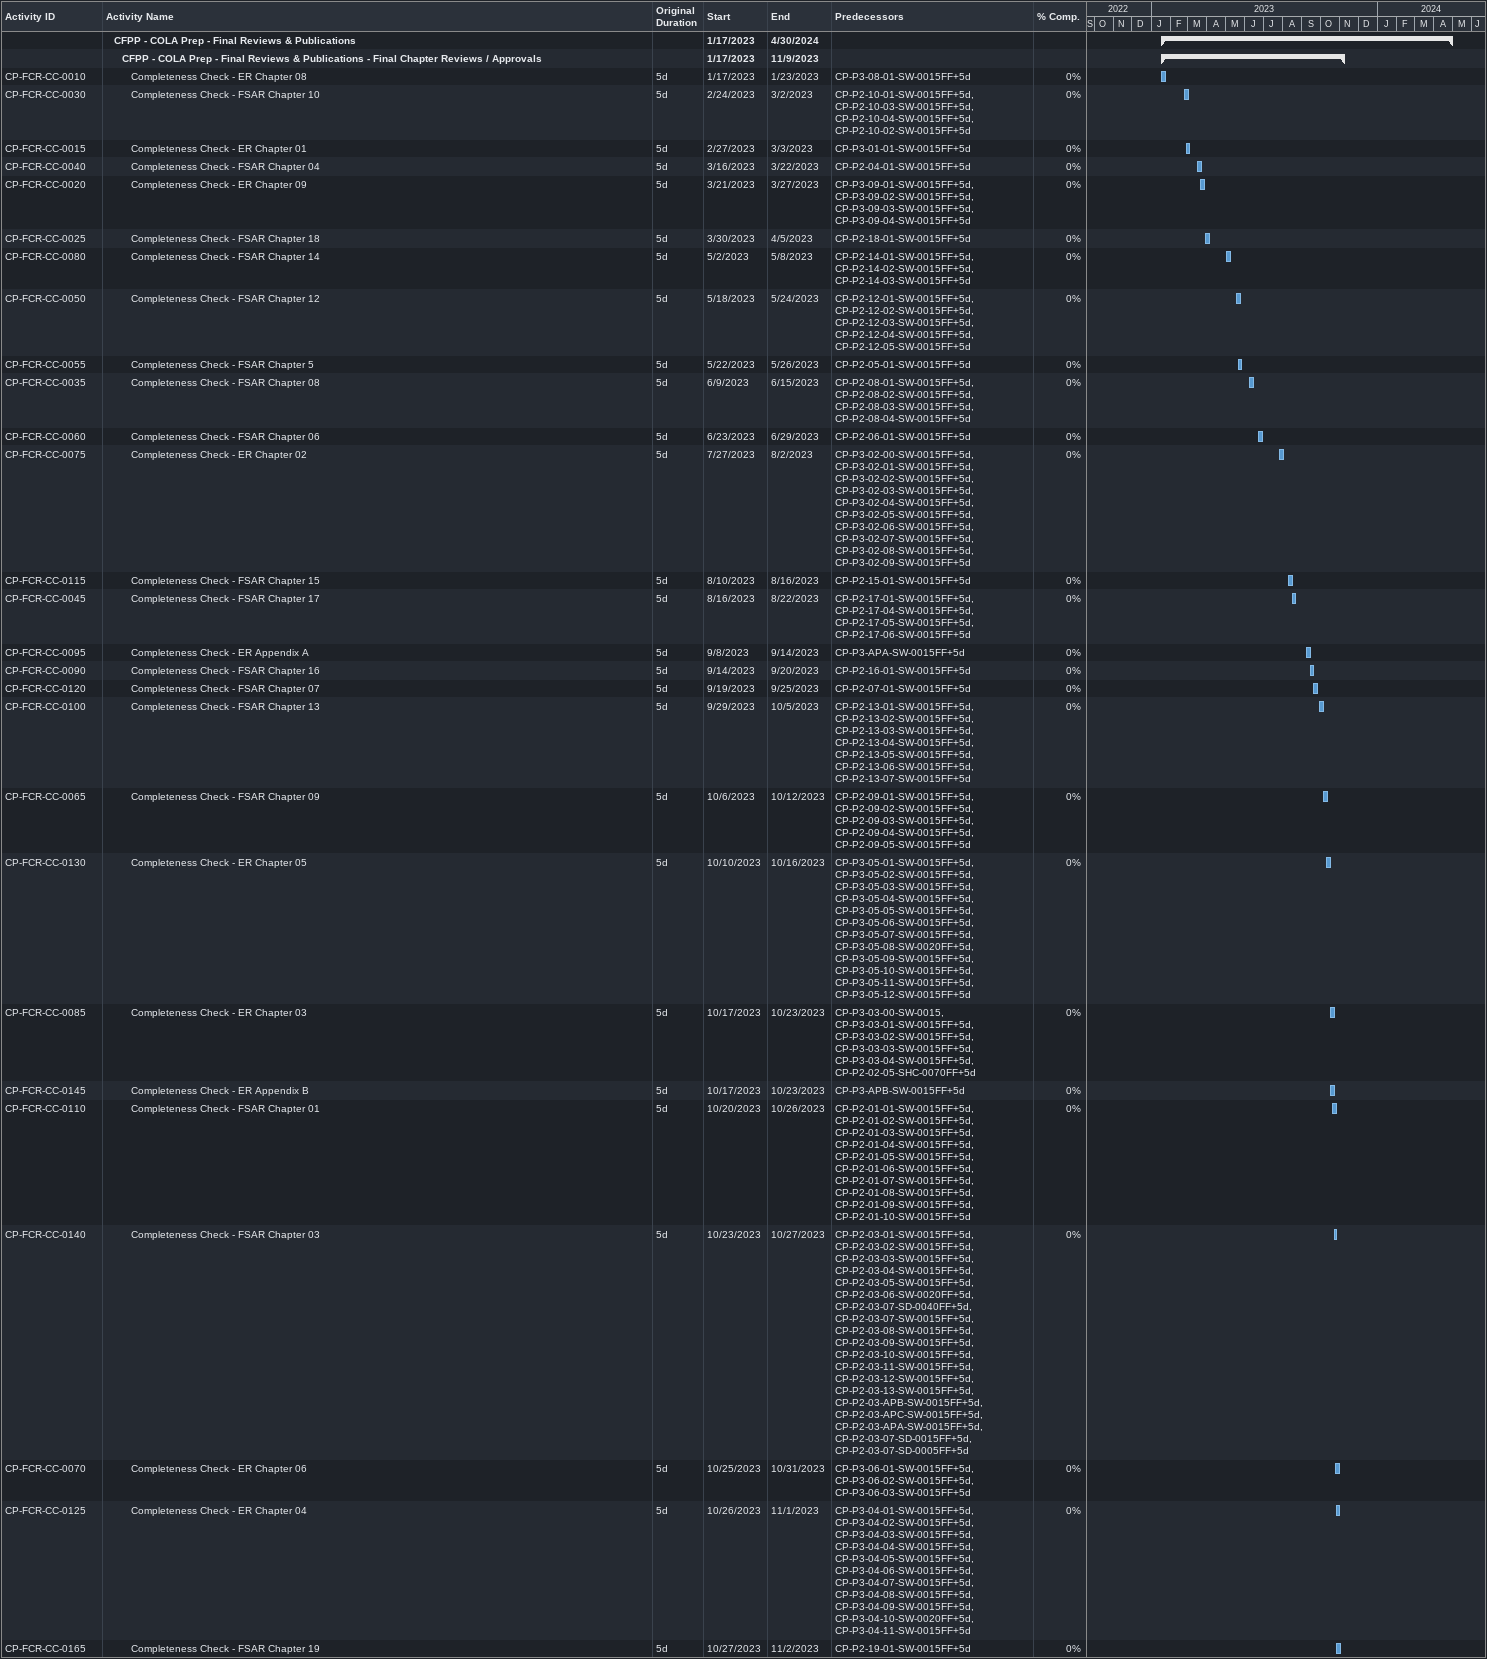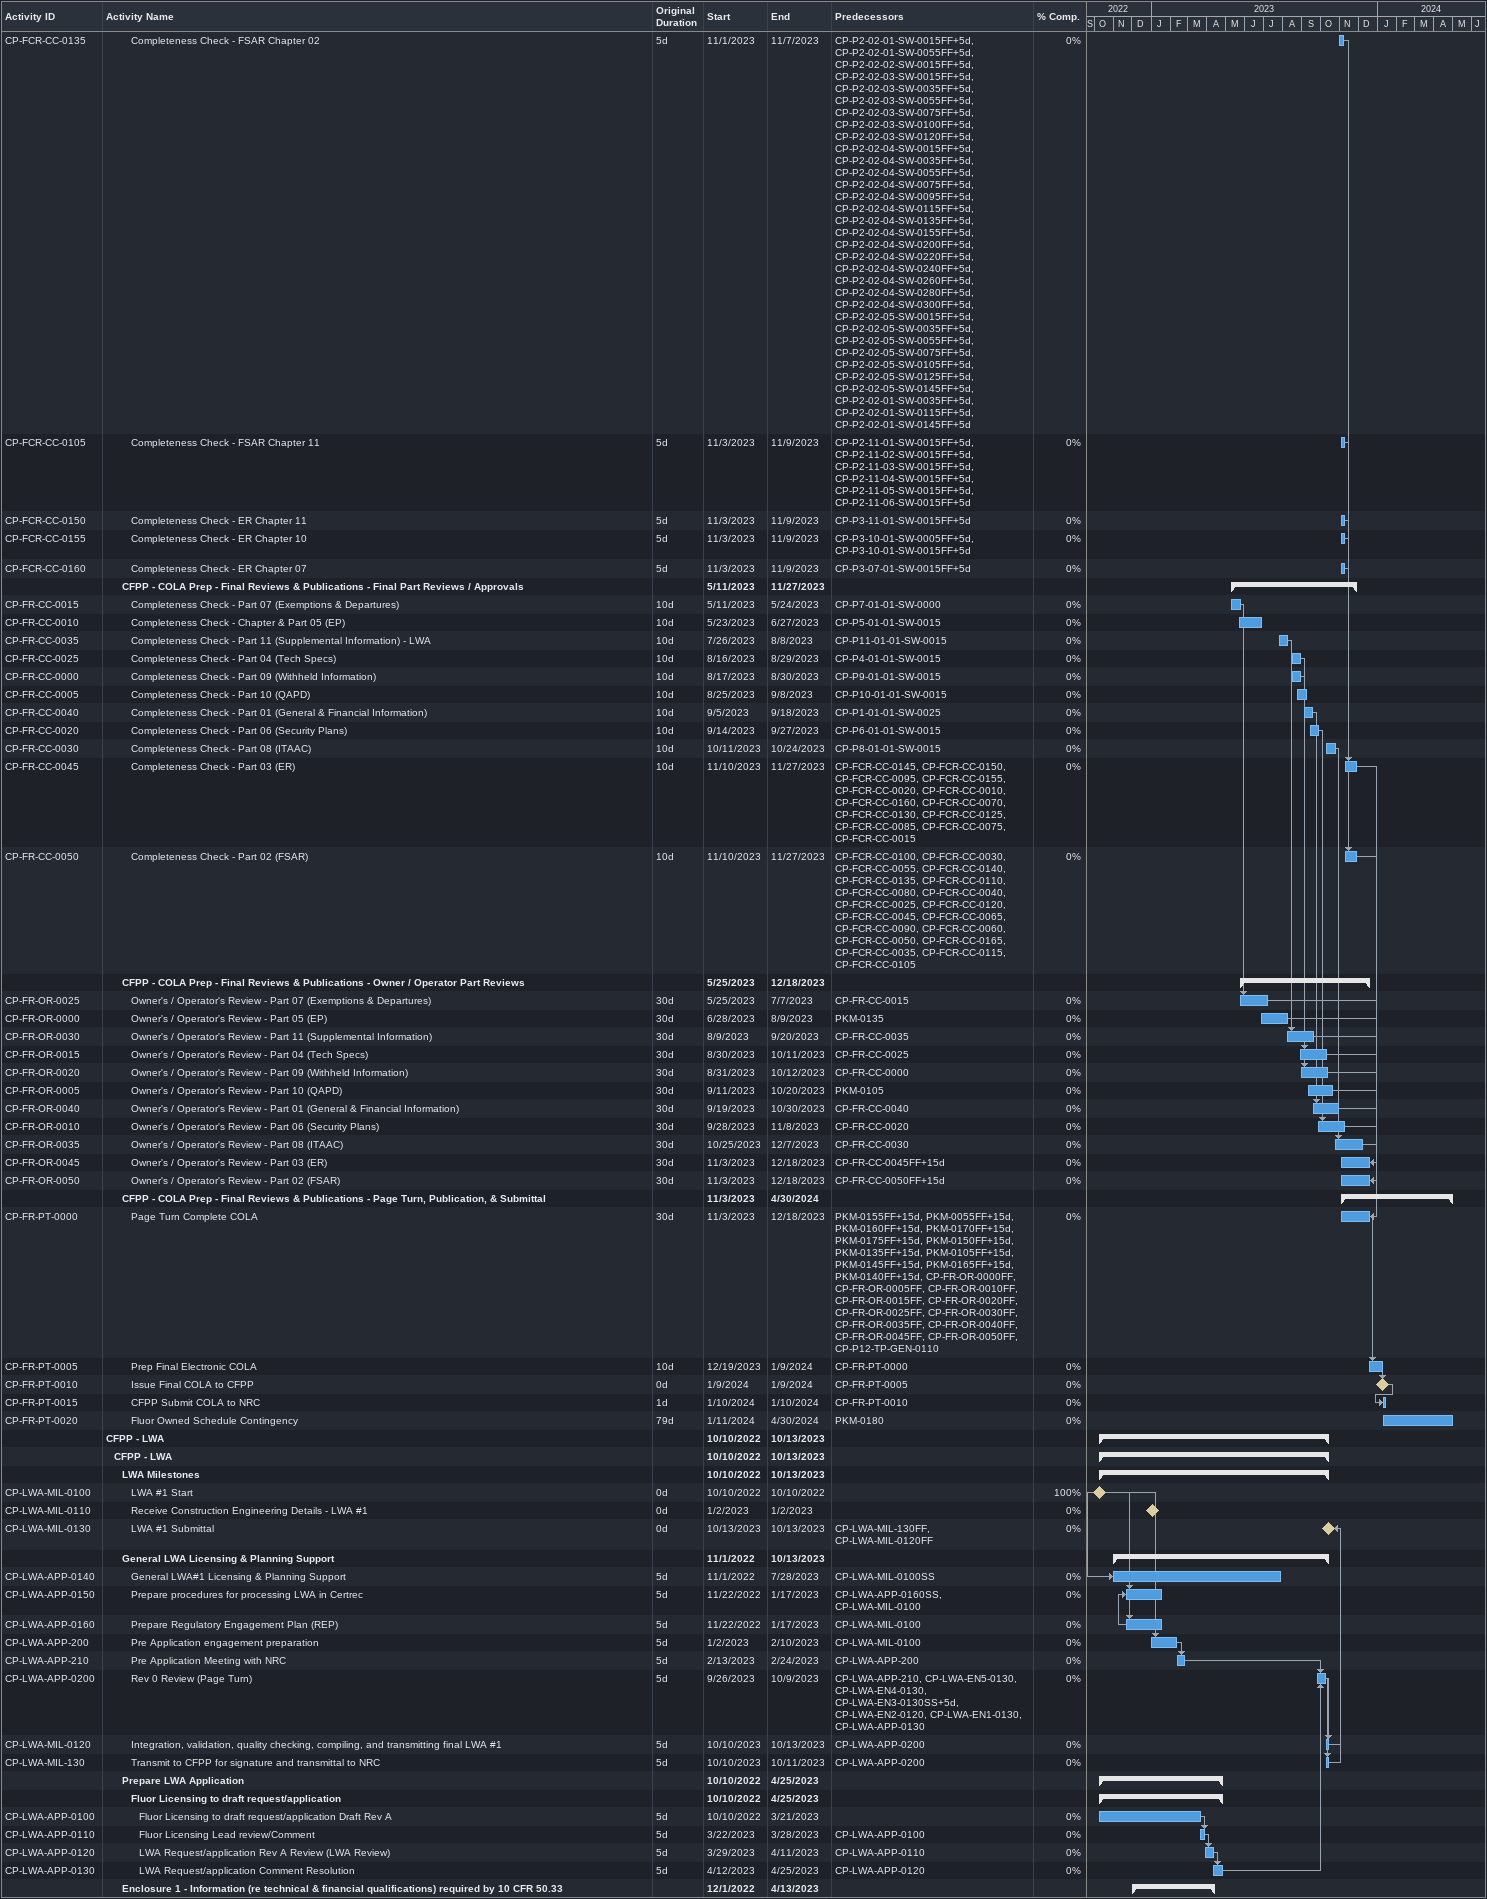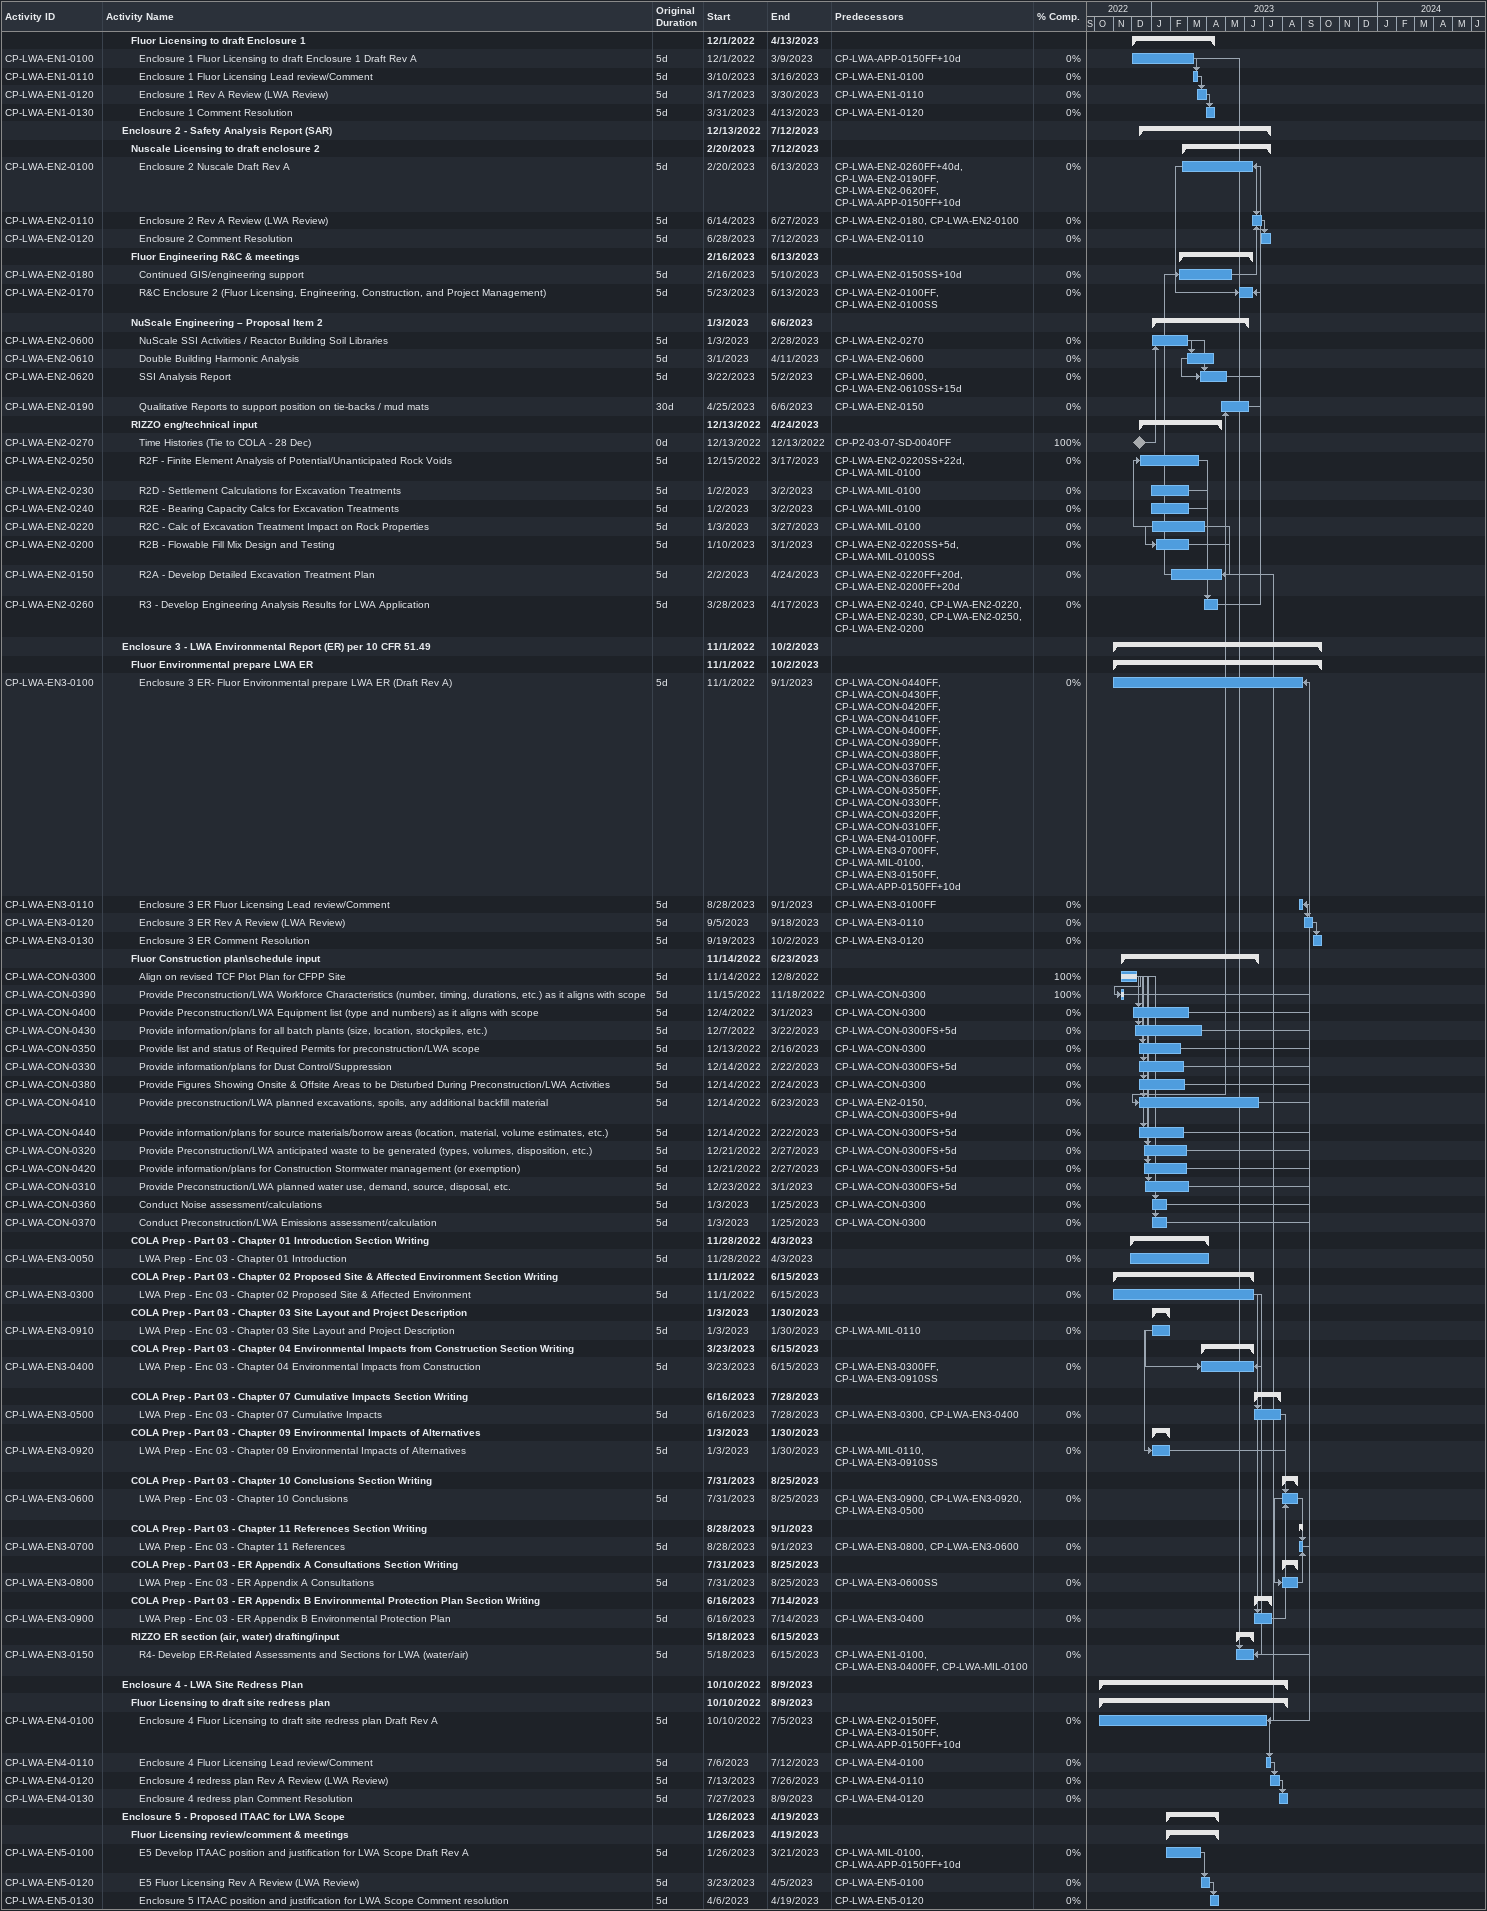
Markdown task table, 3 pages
| ID | Level | Task | Original duration | Start | Finish | Predecessors | % complete |
|---|---|---|---|---|---|---|---|
|  | 2 | **CFPP - COLA Prep - Final Reviews & Publications** |  | 2023-01-17 | 2024-04-30 |  |  |
|  | 3 | **CFPP - COLA Prep - Final Reviews & Publications - Final Chapter Reviews / Approvals** |  | 2023-01-17 | 2023-11-09 |  |  |
| CP-FCR-CC-0010 | 4 | Completeness Check - ER Chapter 08 | 5d | 2023-01-17 | 2023-01-23 | CP-P3-08-01-SW-0015FF+5d | 0 |
| CP-FCR-CC-0030 | 4 | Completeness Check - FSAR Chapter 10 | 5d | 2023-02-24 | 2023-03-02 | CP-P2-10-01-SW-0015FF+5d, CP-P2-10-03-SW-0015FF+5d, CP-P2-10-04-SW-0015FF+5d, CP-P2-10-02-SW-0015FF+5d | 0 |
| CP-FCR-CC-0015 | 4 | Completeness Check - ER Chapter 01 | 5d | 2023-02-27 | 2023-03-03 | CP-P3-01-01-SW-0015FF+5d | 0 |
| CP-FCR-CC-0040 | 4 | Completeness Check - FSAR Chapter 04 | 5d | 2023-03-16 | 2023-03-22 | CP-P2-04-01-SW-0015FF+5d | 0 |
| CP-FCR-CC-0020 | 4 | Completeness Check - ER Chapter 09 | 5d | 2023-03-21 | 2023-03-27 | CP-P3-09-01-SW-0015FF+5d, CP-P3-09-02-SW-0015FF+5d, CP-P3-09-03-SW-0015FF+5d, CP-P3-09-04-SW-0015FF+5d | 0 |
| CP-FCR-CC-0025 | 4 | Completeness Check - FSAR Chapter 18 | 5d | 2023-03-30 | 2023-04-05 | CP-P2-18-01-SW-0015FF+5d | 0 |
| CP-FCR-CC-0080 | 4 | Completeness Check - FSAR Chapter 14 | 5d | 2023-05-02 | 2023-05-08 | CP-P2-14-01-SW-0015FF+5d, CP-P2-14-02-SW-0015FF+5d, CP-P2-14-03-SW-0015FF+5d | 0 |
| CP-FCR-CC-0050 | 4 | Completeness Check - FSAR Chapter 12 | 5d | 2023-05-18 | 2023-05-24 | CP-P2-12-01-SW-0015FF+5d, CP-P2-12-02-SW-0015FF+5d, CP-P2-12-03-SW-0015FF+5d, CP-P2-12-04-SW-0015FF+5d, CP-P2-12-05-SW-0015FF+5d | 0 |
| CP-FCR-CC-0055 | 4 | Completeness Check - FSAR Chapter 5 | 5d | 2023-05-22 | 2023-05-26 | CP-P2-05-01-SW-0015FF+5d | 0 |
| CP-FCR-CC-0035 | 4 | Completeness Check - FSAR Chapter 08 | 5d | 2023-06-09 | 2023-06-15 | CP-P2-08-01-SW-0015FF+5d, CP-P2-08-02-SW-0015FF+5d, CP-P2-08-03-SW-0015FF+5d, CP-P2-08-04-SW-0015FF+5d | 0 |
| CP-FCR-CC-0060 | 4 | Completeness Check - FSAR Chapter 06 | 5d | 2023-06-23 | 2023-06-29 | CP-P2-06-01-SW-0015FF+5d | 0 |
| CP-FCR-CC-0075 | 4 | Completeness Check - ER Chapter 02 | 5d | 2023-07-27 | 2023-08-02 | CP-P3-02-00-SW-0015FF+5d, CP-P3-02-01-SW-0015FF+5d, CP-P3-02-02-SW-0015FF+5d, CP-P3-02-03-SW-0015FF+5d, CP-P3-02-04-SW-0015FF+5d, CP-P3-02-05-SW-0015FF+5d, CP-P3-02-06-SW-0015FF+5d, CP-P3-02-07-SW-0015FF+5d, CP-P3-02-08-SW-0015FF+5d, CP-P3-02-09-SW-0015FF+5d | 0 |
| CP-FCR-CC-0115 | 4 | Completeness Check - FSAR Chapter 15 | 5d | 2023-08-10 | 2023-08-16 | CP-P2-15-01-SW-0015FF+5d | 0 |
| CP-FCR-CC-0045 | 4 | Completeness Check - FSAR Chapter 17 | 5d | 2023-08-16 | 2023-08-22 | CP-P2-17-01-SW-0015FF+5d, CP-P2-17-04-SW-0015FF+5d, CP-P2-17-05-SW-0015FF+5d, CP-P2-17-06-SW-0015FF+5d | 0 |
| CP-FCR-CC-0095 | 4 | Completeness Check - ER Appendix A | 5d | 2023-09-08 | 2023-09-14 | CP-P3-APA-SW-0015FF+5d | 0 |
| CP-FCR-CC-0090 | 4 | Completeness Check - FSAR Chapter 16 | 5d | 2023-09-14 | 2023-09-20 | CP-P2-16-01-SW-0015FF+5d | 0 |
| CP-FCR-CC-0120 | 4 | Completeness Check - FSAR Chapter 07 | 5d | 2023-09-19 | 2023-09-25 | CP-P2-07-01-SW-0015FF+5d | 0 |
| CP-FCR-CC-0100 | 4 | Completeness Check - FSAR Chapter 13 | 5d | 2023-09-29 | 2023-10-05 | CP-P2-13-01-SW-0015FF+5d, CP-P2-13-02-SW-0015FF+5d, CP-P2-13-03-SW-0015FF+5d, CP-P2-13-04-SW-0015FF+5d, CP-P2-13-05-SW-0015FF+5d, CP-P2-13-06-SW-0015FF+5d, CP-P2-13-07-SW-0015FF+5d | 0 |
| CP-FCR-CC-0065 | 4 | Completeness Check - FSAR Chapter 09 | 5d | 2023-10-06 | 2023-10-12 | CP-P2-09-01-SW-0015FF+5d, CP-P2-09-02-SW-0015FF+5d, CP-P2-09-03-SW-0015FF+5d, CP-P2-09-04-SW-0015FF+5d, CP-P2-09-05-SW-0015FF+5d | 0 |
| CP-FCR-CC-0130 | 4 | Completeness Check - ER Chapter 05 | 5d | 2023-10-10 | 2023-10-16 | CP-P3-05-01-SW-0015FF+5d, CP-P3-05-02-SW-0015FF+5d, CP-P3-05-03-SW-0015FF+5d, CP-P3-05-04-SW-0015FF+5d, CP-P3-05-05-SW-0015FF+5d, CP-P3-05-06-SW-0015FF+5d, CP-P3-05-07-SW-0015FF+5d, CP-P3-05-08-SW-0020FF+5d, CP-P3-05-09-SW-0015FF+5d, CP-P3-05-10-SW-0015FF+5d, CP-P3-05-11-SW-0015FF+5d, CP-P3-05-12-SW-0015FF+5d | 0 |
| CP-FCR-CC-0085 | 4 | Completeness Check - ER Chapter 03 | 5d | 2023-10-17 | 2023-10-23 | CP-P3-03-00-SW-0015, CP-P3-03-01-SW-0015FF+5d, CP-P3-03-02-SW-0015FF+5d, CP-P3-03-03-SW-0015FF+5d, CP-P3-03-04-SW-0015FF+5d, CP-P2-02-05-SHC-0070FF+5d | 0 |
| CP-FCR-CC-0145 | 4 | Completeness Check - ER Appendix B | 5d | 2023-10-17 | 2023-10-23 | CP-P3-APB-SW-0015FF+5d | 0 |
| CP-FCR-CC-0110 | 4 | Completeness Check - FSAR Chapter 01 | 5d | 2023-10-20 | 2023-10-26 | CP-P2-01-01-SW-0015FF+5d, CP-P2-01-02-SW-0015FF+5d, CP-P2-01-03-SW-0015FF+5d, CP-P2-01-04-SW-0015FF+5d, CP-P2-01-05-SW-0015FF+5d, CP-P2-01-06-SW-0015FF+5d, CP-P2-01-07-SW-0015FF+5d, CP-P2-01-08-SW-0015FF+5d, CP-P2-01-09-SW-0015FF+5d, CP-P2-01-10-SW-0015FF+5d | 0 |
| CP-FCR-CC-0140 | 4 | Completeness Check - FSAR Chapter 03 | 5d | 2023-10-23 | 2023-10-27 | CP-P2-03-01-SW-0015FF+5d, CP-P2-03-02-SW-0015FF+5d, CP-P2-03-03-SW-0015FF+5d, CP-P2-03-04-SW-0015FF+5d, CP-P2-03-05-SW-0015FF+5d, CP-P2-03-06-SW-0020FF+5d, CP-P2-03-07-SD-0040FF+5d, CP-P2-03-07-SW-0015FF+5d, CP-P2-03-08-SW-0015FF+5d, CP-P2-03-09-SW-0015FF+5d, CP-P2-03-10-SW-0015FF+5d, CP-P2-03-11-SW-0015FF+5d, CP-P2-03-12-SW-0015FF+5d, CP-P2-03-13-SW-0015FF+5d, CP-P2-03-APB-SW-0015FF+5d, CP-P2-03-APC-SW-0015FF+5d, CP-P2-03-APA-SW-0015FF+5d, CP-P2-03-07-SD-0015FF+5d, CP-P2-03-07-SD-0005FF+5d | 0 |
| CP-FCR-CC-0070 | 4 | Completeness Check - ER Chapter 06 | 5d | 2023-10-25 | 2023-10-31 | CP-P3-06-01-SW-0015FF+5d, CP-P3-06-02-SW-0015FF+5d, CP-P3-06-03-SW-0015FF+5d | 0 |
| CP-FCR-CC-0125 | 4 | Completeness Check - ER Chapter 04 | 5d | 2023-10-26 | 2023-11-01 | CP-P3-04-01-SW-0015FF+5d, CP-P3-04-02-SW-0015FF+5d, CP-P3-04-03-SW-0015FF+5d, CP-P3-04-04-SW-0015FF+5d, CP-P3-04-05-SW-0015FF+5d, CP-P3-04-06-SW-0015FF+5d, CP-P3-04-07-SW-0015FF+5d, CP-P3-04-08-SW-0015FF+5d, CP-P3-04-09-SW-0015FF+5d, CP-P3-04-10-SW-0020FF+5d, CP-P3-04-11-SW-0015FF+5d | 0 |
| CP-FCR-CC-0165 | 4 | Completeness Check - FSAR Chapter 19 | 5d | 2023-10-27 | 2023-11-02 | CP-P2-19-01-SW-0015FF+5d | 0 |
| CP-FCR-CC-0135 | 4 | Completeness Check - FSAR Chapter 02 | 5d | 2023-11-01 | 2023-11-07 | CP-P2-02-01-SW-0015FF+5d, CP-P2-02-01-SW-0055FF+5d, CP-P2-02-02-SW-0015FF+5d, CP-P2-02-03-SW-0015FF+5d, CP-P2-02-03-SW-0035FF+5d, CP-P2-02-03-SW-0055FF+5d, CP-P2-02-03-SW-0075FF+5d, CP-P2-02-03-SW-0100FF+5d, CP-P2-02-03-SW-0120FF+5d, CP-P2-02-04-SW-0015FF+5d, CP-P2-02-04-SW-0035FF+5d, CP-P2-02-04-SW-0055FF+5d, CP-P2-02-04-SW-0075FF+5d, CP-P2-02-04-SW-0095FF+5d, CP-P2-02-04-SW-0115FF+5d, CP-P2-02-04-SW-0135FF+5d, CP-P2-02-04-SW-0155FF+5d, CP-P2-02-04-SW-0200FF+5d, CP-P2-02-04-SW-0220FF+5d, CP-P2-02-04-SW-0240FF+5d, CP-P2-02-04-SW-0260FF+5d, CP-P2-02-04-SW-0280FF+5d, CP-P2-02-04-SW-0300FF+5d, CP-P2-02-05-SW-0015FF+5d, CP-P2-02-05-SW-0035FF+5d, CP-P2-02-05-SW-0055FF+5d, CP-P2-02-05-SW-0075FF+5d, CP-P2-02-05-SW-0105FF+5d, CP-P2-02-05-SW-0125FF+5d, CP-P2-02-05-SW-0145FF+5d, CP-P2-02-01-SW-0035FF+5d, CP-P2-02-01-SW-0115FF+5d, CP-P2-02-01-SW-0145FF+5d | 0 |
| CP-FCR-CC-0105 | 4 | Completeness Check - FSAR Chapter 11 | 5d | 2023-11-03 | 2023-11-09 | CP-P2-11-01-SW-0015FF+5d, CP-P2-11-02-SW-0015FF+5d, CP-P2-11-03-SW-0015FF+5d, CP-P2-11-04-SW-0015FF+5d, CP-P2-11-05-SW-0015FF+5d, CP-P2-11-06-SW-0015FF+5d | 0 |
| CP-FCR-CC-0150 | 4 | Completeness Check - ER Chapter 11 | 5d | 2023-11-03 | 2023-11-09 | CP-P3-11-01-SW-0015FF+5d | 0 |
| CP-FCR-CC-0155 | 4 | Completeness Check - ER Chapter 10 | 5d | 2023-11-03 | 2023-11-09 | CP-P3-10-01-SW-0005FF+5d, CP-P3-10-01-SW-0015FF+5d | 0 |
| CP-FCR-CC-0160 | 4 | Completeness Check - ER Chapter 07 | 5d | 2023-11-03 | 2023-11-09 | CP-P3-07-01-SW-0015FF+5d | 0 |
|  | 3 | **CFPP - COLA Prep - Final Reviews & Publications - Final Part Reviews / Approvals** |  | 2023-05-11 | 2023-11-27 |  |  |
| CP-FR-CC-0015 | 4 | Completeness Check - Part 07 (Exemptions & Departures) | 10d | 2023-05-11 | 2023-05-24 | CP-P7-01-01-SW-0000 | 0 |
| CP-FR-CC-0010 | 4 | Completeness Check - Chapter & Part 05 (EP) | 10d | 2023-05-23 | 2023-06-27 | CP-P5-01-01-SW-0015 | 0 |
| CP-FR-CC-0035 | 4 | Completeness Check - Part 11 (Supplemental Information) - LWA | 10d | 2023-07-26 | 2023-08-08 | CP-P11-01-01-SW-0015 | 0 |
| CP-FR-CC-0025 | 4 | Completeness Check - Part 04 (Tech Specs) | 10d | 2023-08-16 | 2023-08-29 | CP-P4-01-01-SW-0015 | 0 |
| CP-FR-CC-0000 | 4 | Completeness Check - Part 09 (Withheld Information) | 10d | 2023-08-17 | 2023-08-30 | CP-P9-01-01-SW-0015 | 0 |
| CP-FR-CC-0005 | 4 | Completeness Check - Part 10 (QAPD) | 10d | 2023-08-25 | 2023-09-08 | CP-P10-01-01-SW-0015 | 0 |
| CP-FR-CC-0040 | 4 | Completeness Check - Part 01 (General & Financial Information) | 10d | 2023-09-05 | 2023-09-18 | CP-P1-01-01-SW-0025 | 0 |
| CP-FR-CC-0020 | 4 | Completeness Check - Part 06 (Security Plans) | 10d | 2023-09-14 | 2023-09-27 | CP-P6-01-01-SW-0015 | 0 |
| CP-FR-CC-0030 | 4 | Completeness Check - Part 08 (ITAAC) | 10d | 2023-10-11 | 2023-10-24 | CP-P8-01-01-SW-0015 | 0 |
| CP-FR-CC-0045 | 4 | Completeness Check - Part 03 (ER) | 10d | 2023-11-10 | 2023-11-27 | CP-FCR-CC-0145, CP-FCR-CC-0150, CP-FCR-CC-0095, CP-FCR-CC-0155, CP-FCR-CC-0020, CP-FCR-CC-0010, CP-FCR-CC-0160, CP-FCR-CC-0070, CP-FCR-CC-0130, CP-FCR-CC-0125, CP-FCR-CC-0085, CP-FCR-CC-0075, CP-FCR-CC-0015 | 0 |
| CP-FR-CC-0050 | 4 | Completeness Check - Part 02 (FSAR) | 10d | 2023-11-10 | 2023-11-27 | CP-FCR-CC-0100, CP-FCR-CC-0030, CP-FCR-CC-0055, CP-FCR-CC-0140, CP-FCR-CC-0135, CP-FCR-CC-0110, CP-FCR-CC-0080, CP-FCR-CC-0040, CP-FCR-CC-0025, CP-FCR-CC-0120, CP-FCR-CC-0045, CP-FCR-CC-0065, CP-FCR-CC-0090, CP-FCR-CC-0060, CP-FCR-CC-0050, CP-FCR-CC-0165, CP-FCR-CC-0035, CP-FCR-CC-0115, CP-FCR-CC-0105 | 0 |
|  | 3 | **CFPP - COLA Prep - Final Reviews & Publications - Owner / Operator Part Reviews** |  | 2023-05-25 | 2023-12-18 |  |  |
| CP-FR-OR-0025 | 4 | Owner's / Operator's Review - Part 07 (Exemptions & Departures) | 30d | 2023-05-25 | 2023-07-07 | CP-FR-CC-0015 | 0 |
| CP-FR-OR-0000 | 4 | Owner's / Operator's Review - Part 05 (EP) | 30d | 2023-06-28 | 2023-08-09 | PKM-0135 | 0 |
| CP-FR-OR-0030 | 4 | Owner's / Operator's Review - Part 11 (Supplemental Information) | 30d | 2023-08-09 | 2023-09-20 | CP-FR-CC-0035 | 0 |
| CP-FR-OR-0015 | 4 | Owner's / Operator's Review - Part 04 (Tech Specs) | 30d | 2023-08-30 | 2023-10-11 | CP-FR-CC-0025 | 0 |
| CP-FR-OR-0020 | 4 | Owner's / Operator's Review - Part 09 (Withheld Information) | 30d | 2023-08-31 | 2023-10-12 | CP-FR-CC-0000 | 0 |
| CP-FR-OR-0005 | 4 | Owner's / Operator's Review - Part 10 (QAPD) | 30d | 2023-09-11 | 2023-10-20 | PKM-0105 | 0 |
| CP-FR-OR-0040 | 4 | Owner's / Operator's Review - Part 01 (General & Financial Information) | 30d | 2023-09-19 | 2023-10-30 | CP-FR-CC-0040 | 0 |
| CP-FR-OR-0010 | 4 | Owner's / Operator's Review - Part 06 (Security Plans) | 30d | 2023-09-28 | 2023-11-08 | CP-FR-CC-0020 | 0 |
| CP-FR-OR-0035 | 4 | Owner's / Operator's Review - Part 08 (ITAAC) | 30d | 2023-10-25 | 2023-12-07 | CP-FR-CC-0030 | 0 |
| CP-FR-OR-0045 | 4 | Owner's / Operator's Review - Part 03 (ER) | 30d | 2023-11-03 | 2023-12-18 | CP-FR-CC-0045FF+15d | 0 |
| CP-FR-OR-0050 | 4 | Owner's / Operator's Review - Part 02 (FSAR) | 30d | 2023-11-03 | 2023-12-18 | CP-FR-CC-0050FF+15d | 0 |
|  | 3 | **CFPP - COLA Prep - Final Reviews & Publications - Page Turn, Publication, & Submittal** |  | 2023-11-03 | 2024-04-30 |  |  |
| CP-FR-PT-0000 | 4 | Page Turn Complete COLA | 30d | 2023-11-03 | 2023-12-18 | PKM-0155FF+15d, PKM-0055FF+15d, PKM-0160FF+15d, PKM-0170FF+15d, PKM-0175FF+15d, PKM-0150FF+15d, PKM-0135FF+15d, PKM-0105FF+15d, PKM-0145FF+15d, PKM-0165FF+15d, PKM-0140FF+15d, CP-FR-OR-0000FF, CP-FR-OR-0005FF, CP-FR-OR-0010FF, CP-FR-OR-0015FF, CP-FR-OR-0020FF, CP-FR-OR-0025FF, CP-FR-OR-0030FF, CP-FR-OR-0035FF, CP-FR-OR-0040FF, CP-FR-OR-0045FF, CP-FR-OR-0050FF, CP-P12-TP-GEN-0110 | 0 |
| CP-FR-PT-0005 | 4 | Prep Final Electronic COLA | 10d | 2023-12-19 | 2024-01-09 | CP-FR-PT-0000 | 0 |
| CP-FR-PT-0010 | 4 | Issue Final COLA to CFPP | 0d | 2024-01-09 | 2024-01-09 | CP-FR-PT-0005 | 0 |
| CP-FR-PT-0015 | 4 | CFPP Submit COLA to NRC | 1d | 2024-01-10 | 2024-01-10 | CP-FR-PT-0010 | 0 |
| CP-FR-PT-0020 | 4 | Fluor Owned Schedule Contingency | 79d | 2024-01-11 | 2024-04-30 | PKM-0180 | 0 |
|  | 1 | **CFPP - LWA** |  | 2022-10-10 | 2023-10-13 |  |  |
|  | 2 | **CFPP - LWA** |  | 2022-10-10 | 2023-10-13 |  |  |
|  | 3 | **LWA Milestones** |  | 2022-10-10 | 2023-10-13 |  |  |
| CP-LWA-MIL-0100 | 4 | LWA #1 Start | 0d | 2022-10-10 | 2022-10-10 |  | 100 |
| CP-LWA-MIL-0110 | 4 | Receive Construction Engineering Details - LWA #1 | 0d | 2023-01-02 | 2023-01-02 |  | 0 |
| CP-LWA-MIL-0130 | 4 | LWA #1 Submittal | 0d | 2023-10-13 | 2023-10-13 | CP-LWA-MIL-130FF, CP-LWA-MIL-0120FF | 0 |
|  | 3 | **General LWA Licensing & Planning Support** |  | 2022-11-01 | 2023-10-13 |  |  |
| CP-LWA-APP-0140 | 4 | General LWA#1 Licensing & Planning Support | 5d | 2022-11-01 | 2023-07-28 | CP-LWA-MIL-0100SS | 0 |
| CP-LWA-APP-0150 | 4 | Prepare procedures for processing LWA in Certrec | 5d | 2022-11-22 | 2023-01-17 | CP-LWA-APP-0160SS, CP-LWA-MIL-0100 | 0 |
| CP-LWA-APP-0160 | 4 | Prepare Regulatory Engagement Plan (REP) | 5d | 2022-11-22 | 2023-01-17 | CP-LWA-MIL-0100 | 0 |
| CP-LWA-APP-200 | 4 | Pre Application engagement preparation | 5d | 2023-01-02 | 2023-02-10 | CP-LWA-MIL-0100 | 0 |
| CP-LWA-APP-210 | 4 | Pre Application Meeting with NRC | 5d | 2023-02-13 | 2023-02-24 | CP-LWA-APP-200 | 0 |
| CP-LWA-APP-0200 | 4 | Rev 0 Review (Page Turn) | 5d | 2023-09-26 | 2023-10-09 | CP-LWA-APP-210, CP-LWA-EN5-0130, CP-LWA-EN4-0130, CP-LWA-EN3-0130SS+5d, CP-LWA-EN2-0120, CP-LWA-EN1-0130, CP-LWA-APP-0130 | 0 |
| CP-LWA-MIL-0120 | 4 | Integration, validation, quality checking, compiling, and transmitting final LWA #1 | 5d | 2023-10-10 | 2023-10-13 | CP-LWA-APP-0200 | 0 |
| CP-LWA-MIL-130 | 4 | Transmit to CFPP for signature and transmittal to NRC | 5d | 2023-10-10 | 2023-10-11 | CP-LWA-APP-0200 | 0 |
|  | 3 | **Prepare LWA Application** |  | 2022-10-10 | 2023-04-25 |  |  |
|  | 4 | **Fluor Licensing to draft request/application** |  | 2022-10-10 | 2023-04-25 |  |  |
| CP-LWA-APP-0100 | 5 | Fluor Licensing to draft request/application Draft Rev A | 5d | 2022-10-10 | 2023-03-21 |  | 0 |
| CP-LWA-APP-0110 | 5 | Fluor Licensing Lead review/Comment | 5d | 2023-03-22 | 2023-03-28 | CP-LWA-APP-0100 | 0 |
| CP-LWA-APP-0120 | 5 | LWA Request/application Rev A Review (LWA Review) | 5d | 2023-03-29 | 2023-04-11 | CP-LWA-APP-0110 | 0 |
| CP-LWA-APP-0130 | 5 | LWA Request/application Comment Resolution | 5d | 2023-04-12 | 2023-04-25 | CP-LWA-APP-0120 | 0 |
|  | 3 | **Enclosure 1 - Information (re technical & financial qualifications) required by 10 CFR 50.33** |  | 2022-12-01 | 2023-04-13 |  |  |
|  | 4 | **Fluor Licensing to draft Enclosure 1** |  | 2022-12-01 | 2023-04-13 |  |  |
| CP-LWA-EN1-0100 | 5 | Enclosure 1 Fluor Licensing to draft Enclosure 1 Draft Rev A | 5d | 2022-12-01 | 2023-03-09 | CP-LWA-APP-0150FF+10d | 0 |
| CP-LWA-EN1-0110 | 5 | Enclosure 1 Fluor Licensing Lead review/Comment | 5d | 2023-03-10 | 2023-03-16 | CP-LWA-EN1-0100 | 0 |
| CP-LWA-EN1-0120 | 5 | Enclosure 1 Rev A Review (LWA Review) | 5d | 2023-03-17 | 2023-03-30 | CP-LWA-EN1-0110 | 0 |
| CP-LWA-EN1-0130 | 5 | Enclosure 1 Comment Resolution | 5d | 2023-03-31 | 2023-04-13 | CP-LWA-EN1-0120 | 0 |
|  | 3 | **Enclosure 2 - Safety Analysis Report (SAR)** |  | 2022-12-13 | 2023-07-12 |  |  |
|  | 4 | **Nuscale Licensing to draft enclosure 2** |  | 2023-02-20 | 2023-07-12 |  |  |
| CP-LWA-EN2-0100 | 5 | Enclosure 2 Nuscale Draft Rev A | 5d | 2023-02-20 | 2023-06-13 | CP-LWA-EN2-0260FF+40d, CP-LWA-EN2-0190FF, CP-LWA-EN2-0620FF, CP-LWA-APP-0150FF+10d | 0 |
| CP-LWA-EN2-0110 | 5 | Enclosure 2 Rev A Review (LWA Review) | 5d | 2023-06-14 | 2023-06-27 | CP-LWA-EN2-0180, CP-LWA-EN2-0100 | 0 |
| CP-LWA-EN2-0120 | 5 | Enclosure 2 Comment Resolution | 5d | 2023-06-28 | 2023-07-12 | CP-LWA-EN2-0110 | 0 |
|  | 4 | **Fluor Engineering R&C & meetings** |  | 2023-02-16 | 2023-06-13 |  |  |
| CP-LWA-EN2-0180 | 5 | Continued GIS/engineering support | 5d | 2023-02-16 | 2023-05-10 | CP-LWA-EN2-0150SS+10d | 0 |
| CP-LWA-EN2-0170 | 5 | R&C Enclosure 2 (Fluor Licensing, Engineering, Construction, and Project Management) | 5d | 2023-05-23 | 2023-06-13 | CP-LWA-EN2-0100FF, CP-LWA-EN2-0100SS | 0 |
|  | 4 | **NuScale Engineering – Proposal Item 2** |  | 2023-01-03 | 2023-06-06 |  |  |
| CP-LWA-EN2-0600 | 5 | NuScale SSI Activities / Reactor Building Soil Libraries | 5d | 2023-01-03 | 2023-02-28 | CP-LWA-EN2-0270 | 0 |
| CP-LWA-EN2-0610 | 5 | Double Building Harmonic Analysis | 5d | 2023-03-01 | 2023-04-11 | CP-LWA-EN2-0600 | 0 |
| CP-LWA-EN2-0620 | 5 | SSI Analysis Report | 5d | 2023-03-22 | 2023-05-02 | CP-LWA-EN2-0600, CP-LWA-EN2-0610SS+15d | 0 |
| CP-LWA-EN2-0190 | 5 | Qualitative Reports to support position on tie-backs / mud mats | 30d | 2023-04-25 | 2023-06-06 | CP-LWA-EN2-0150 | 0 |
|  | 4 | **RIZZO eng/technical input** |  | 2022-12-13 | 2023-04-24 |  |  |
| CP-LWA-EN2-0270 | 5 | Time Histories (Tie to COLA - 28 Dec) | 0d | 2022-12-13 | 2022-12-13 | CP-P2-03-07-SD-0040FF | 100 |
| CP-LWA-EN2-0250 | 5 | R2F - Finite Element Analysis of Potential/Unanticipated Rock Voids | 5d | 2022-12-15 | 2023-03-17 | CP-LWA-EN2-0220SS+22d, CP-LWA-MIL-0100 | 0 |
| CP-LWA-EN2-0230 | 5 | R2D - Settlement Calculations for Excavation Treatments | 5d | 2023-01-02 | 2023-03-02 | CP-LWA-MIL-0100 | 0 |
| CP-LWA-EN2-0240 | 5 | R2E - Bearing Capacity Calcs for Excavation Treatments | 5d | 2023-01-02 | 2023-03-02 | CP-LWA-MIL-0100 | 0 |
| CP-LWA-EN2-0220 | 5 | R2C - Calc of Excavation Treatment Impact on Rock Properties | 5d | 2023-01-03 | 2023-03-27 | CP-LWA-MIL-0100 | 0 |
| CP-LWA-EN2-0200 | 5 | R2B - Flowable Fill Mix Design and Testing | 5d | 2023-01-10 | 2023-03-01 | CP-LWA-EN2-0220SS+5d, CP-LWA-MIL-0100SS | 0 |
| CP-LWA-EN2-0150 | 5 | R2A - Develop Detailed Excavation Treatment Plan | 5d | 2023-02-02 | 2023-04-24 | CP-LWA-EN2-0220FF+20d, CP-LWA-EN2-0200FF+20d | 0 |
| CP-LWA-EN2-0260 | 5 | R3 - Develop Engineering Analysis Results for LWA Application | 5d | 2023-03-28 | 2023-04-17 | CP-LWA-EN2-0240, CP-LWA-EN2-0220, CP-LWA-EN2-0230, CP-LWA-EN2-0250, CP-LWA-EN2-0200 | 0 |
|  | 3 | **Enclosure 3 - LWA Environmental Report (ER) per 10 CFR 51.49** |  | 2022-11-01 | 2023-10-02 |  |  |
|  | 4 | **Fluor Environmental prepare LWA ER** |  | 2022-11-01 | 2023-10-02 |  |  |
| CP-LWA-EN3-0100 | 5 | Enclosure 3 ER- Fluor Environmental prepare LWA ER (Draft Rev A) | 5d | 2022-11-01 | 2023-09-01 | CP-LWA-CON-0440FF, CP-LWA-CON-0430FF, CP-LWA-CON-0420FF, CP-LWA-CON-0410FF, CP-LWA-CON-0400FF, CP-LWA-CON-0390FF, CP-LWA-CON-0380FF, CP-LWA-CON-0370FF, CP-LWA-CON-0360FF, CP-LWA-CON-0350FF, CP-LWA-CON-0330FF, CP-LWA-CON-0320FF, CP-LWA-CON-0310FF, CP-LWA-EN4-0100FF, CP-LWA-EN3-0700FF, CP-LWA-MIL-0100, CP-LWA-EN3-0150FF, CP-LWA-APP-0150FF+10d | 0 |
| CP-LWA-EN3-0110 | 5 | Enclosure 3 ER Fluor Licensing Lead review/Comment | 5d | 2023-08-28 | 2023-09-01 | CP-LWA-EN3-0100FF | 0 |
| CP-LWA-EN3-0120 | 5 | Enclosure 3 ER Rev A Review (LWA Review) | 5d | 2023-09-05 | 2023-09-18 | CP-LWA-EN3-0110 | 0 |
| CP-LWA-EN3-0130 | 5 | Enclosure 3 ER Comment Resolution | 5d | 2023-09-19 | 2023-10-02 | CP-LWA-EN3-0120 | 0 |
|  | 4 | **Fluor Construction plan\schedule input** |  | 2022-11-14 | 2023-06-23 |  |  |
| CP-LWA-CON-0300 | 5 | Align on revised TCF Plot Plan for CFPP Site | 5d | 2022-11-14 | 2022-12-08 |  | 100 |
| CP-LWA-CON-0390 | 5 | Provide Preconstruction/LWA Workforce Characteristics (number, timing, durations, etc.) as it aligns with scope | 5d | 2022-11-15 | 2022-11-18 | CP-LWA-CON-0300 | 100 |
| CP-LWA-CON-0400 | 5 | Provide Preconstruction/LWA Equipment list (type and numbers) as it aligns with scope | 5d | 2022-12-04 | 2023-03-01 | CP-LWA-CON-0300 | 0 |
| CP-LWA-CON-0430 | 5 | Provide information/plans for all batch plants (size, location, stockpiles, etc.) | 5d | 2022-12-07 | 2023-03-22 | CP-LWA-CON-0300FS+5d | 0 |
| CP-LWA-CON-0350 | 5 | Provide list and status of Required Permits for preconstruction/LWA scope | 5d | 2022-12-13 | 2023-02-16 | CP-LWA-CON-0300 | 0 |
| CP-LWA-CON-0330 | 5 | Provide information/plans for Dust Control/Suppression | 5d | 2022-12-14 | 2023-02-22 | CP-LWA-CON-0300FS+5d | 0 |
| CP-LWA-CON-0380 | 5 | Provide Figures Showing Onsite & Offsite Areas to be Disturbed During Preconstruction/LWA Activities | 5d | 2022-12-14 | 2023-02-24 | CP-LWA-CON-0300 | 0 |
| CP-LWA-CON-0410 | 5 | Provide preconstruction/LWA planned excavations, spoils, any additional backfill material | 5d | 2022-12-14 | 2023-06-23 | CP-LWA-EN2-0150, CP-LWA-CON-0300FS+9d | 0 |
| CP-LWA-CON-0440 | 5 | Provide information/plans for source materials/borrow areas (location, material, volume estimates, etc.) | 5d | 2022-12-14 | 2023-02-22 | CP-LWA-CON-0300FS+5d | 0 |
| CP-LWA-CON-0320 | 5 | Provide Preconstruction/LWA anticipated waste to be generated (types, volumes, disposition, etc.) | 5d | 2022-12-21 | 2023-02-27 | CP-LWA-CON-0300FS+5d | 0 |
| CP-LWA-CON-0420 | 5 | Provide information/plans for Construction Stormwater management (or exemption) | 5d | 2022-12-21 | 2023-02-27 | CP-LWA-CON-0300FS+5d | 0 |
| CP-LWA-CON-0310 | 5 | Provide Preconstruction/LWA planned water use, demand, source, disposal, etc. | 5d | 2022-12-23 | 2023-03-01 | CP-LWA-CON-0300FS+5d | 0 |
| CP-LWA-CON-0360 | 5 | Conduct Noise assessment/calculations | 5d | 2023-01-03 | 2023-01-25 | CP-LWA-CON-0300 | 0 |
| CP-LWA-CON-0370 | 5 | Conduct Preconstruction/LWA Emissions assessment/calculation | 5d | 2023-01-03 | 2023-01-25 | CP-LWA-CON-0300 | 0 |
|  | 4 | **COLA Prep - Part 03 - Chapter 01 Introduction Section Writing** |  | 2022-11-28 | 2023-04-03 |  |  |
| CP-LWA-EN3-0050 | 5 | LWA Prep - Enc 03 - Chapter 01 Introduction | 5d | 2022-11-28 | 2023-04-03 |  | 0 |
|  | 4 | **COLA Prep - Part 03 - Chapter 02 Proposed Site & Affected Environment Section Writing** |  | 2022-11-01 | 2023-06-15 |  |  |
| CP-LWA-EN3-0300 | 5 | LWA Prep - Enc 03 - Chapter 02 Proposed Site & Affected Environment | 5d | 2022-11-01 | 2023-06-15 |  | 0 |
|  | 4 | **COLA Prep - Part 03 - Chapter 03 Site Layout and Project Description** |  | 2023-01-03 | 2023-01-30 |  |  |
| CP-LWA-EN3-0910 | 5 | LWA Prep - Enc 03 - Chapter 03 Site Layout and Project Description | 5d | 2023-01-03 | 2023-01-30 | CP-LWA-MIL-0110 | 0 |
|  | 4 | **COLA Prep - Part 03 - Chapter 04 Environmental Impacts from Construction Section Writing** |  | 2023-03-23 | 2023-06-15 |  |  |
| CP-LWA-EN3-0400 | 5 | LWA Prep - Enc 03 - Chapter 04 Environmental Impacts from Construction | 5d | 2023-03-23 | 2023-06-15 | CP-LWA-EN3-0300FF, CP-LWA-EN3-0910SS | 0 |
|  | 4 | **COLA Prep - Part 03 - Chapter 07 Cumulative Impacts Section Writing** |  | 2023-06-16 | 2023-07-28 |  |  |
| CP-LWA-EN3-0500 | 5 | LWA Prep - Enc 03 - Chapter 07 Cumulative Impacts | 5d | 2023-06-16 | 2023-07-28 | CP-LWA-EN3-0300, CP-LWA-EN3-0400 | 0 |
|  | 4 | **COLA Prep - Part 03 - Chapter 09 Environmental Impacts of Alternatives** |  | 2023-01-03 | 2023-01-30 |  |  |
| CP-LWA-EN3-0920 | 5 | LWA Prep - Enc 03 - Chapter 09 Environmental Impacts of Alternatives | 5d | 2023-01-03 | 2023-01-30 | CP-LWA-MIL-0110, CP-LWA-EN3-0910SS | 0 |
|  | 4 | **COLA Prep - Part 03 - Chapter 10 Conclusions Section Writing** |  | 2023-07-31 | 2023-08-25 |  |  |
| CP-LWA-EN3-0600 | 5 | LWA Prep - Enc 03 - Chapter 10 Conclusions | 5d | 2023-07-31 | 2023-08-25 | CP-LWA-EN3-0900, CP-LWA-EN3-0920, CP-LWA-EN3-0500 | 0 |
|  | 4 | **COLA Prep - Part 03 - Chapter 11 References Section Writing** |  | 2023-08-28 | 2023-09-01 |  |  |
| CP-LWA-EN3-0700 | 5 | LWA Prep - Enc 03 - Chapter 11 References | 5d | 2023-08-28 | 2023-09-01 | CP-LWA-EN3-0800, CP-LWA-EN3-0600 | 0 |
|  | 4 | **COLA Prep - Part 03 - ER Appendix A Consultations Section Writing** |  | 2023-07-31 | 2023-08-25 |  |  |
| CP-LWA-EN3-0800 | 5 | LWA Prep - Enc 03 - ER Appendix A Consultations | 5d | 2023-07-31 | 2023-08-25 | CP-LWA-EN3-0600SS | 0 |
|  | 4 | **COLA Prep - Part 03 - ER Appendix B Environmental Protection Plan Section Writing** |  | 2023-06-16 | 2023-07-14 |  |  |
| CP-LWA-EN3-0900 | 5 | LWA Prep - Enc 03 - ER Appendix B Environmental Protection Plan | 5d | 2023-06-16 | 2023-07-14 | CP-LWA-EN3-0400 | 0 |
|  | 4 | **RIZZO ER section (air, water) drafting/input** |  | 2023-05-18 | 2023-06-15 |  |  |
| CP-LWA-EN3-0150 | 5 | R4- Develop ER-Related Assessments and Sections for LWA (water/air) | 5d | 2023-05-18 | 2023-06-15 | CP-LWA-EN1-0100, CP-LWA-EN3-0400FF, CP-LWA-MIL-0100 | 0 |
|  | 3 | **Enclosure 4 - LWA Site Redress Plan** |  | 2022-10-10 | 2023-08-09 |  |  |
|  | 4 | **Fluor Licensing to draft site redress plan** |  | 2022-10-10 | 2023-08-09 |  |  |
| CP-LWA-EN4-0100 | 5 | Enclosure 4 Fluor Licensing to draft site redress plan Draft Rev A | 5d | 2022-10-10 | 2023-07-05 | CP-LWA-EN2-0150FF, CP-LWA-EN3-0150FF, CP-LWA-APP-0150FF+10d | 0 |
| CP-LWA-EN4-0110 | 5 | Enclosure 4 Fluor Licensing Lead review/Comment | 5d | 2023-07-06 | 2023-07-12 | CP-LWA-EN4-0100 | 0 |
| CP-LWA-EN4-0120 | 5 | Enclosure 4 redress plan Rev A Review (LWA Review) | 5d | 2023-07-13 | 2023-07-26 | CP-LWA-EN4-0110 | 0 |
| CP-LWA-EN4-0130 | 5 | Enclosure 4 redress plan Comment Resolution | 5d | 2023-07-27 | 2023-08-09 | CP-LWA-EN4-0120 | 0 |
|  | 3 | **Enclosure 5 - Proposed ITAAC for LWA Scope** |  | 2023-01-26 | 2023-04-19 |  |  |
|  | 4 | **Fluor Licensing review/comment & meetings** |  | 2023-01-26 | 2023-04-19 |  |  |
| CP-LWA-EN5-0100 | 5 | E5 Develop ITAAC position and justification for LWA Scope Draft Rev A | 5d | 2023-01-26 | 2023-03-21 | CP-LWA-MIL-0100, CP-LWA-APP-0150FF+10d | 0 |
| CP-LWA-EN5-0120 | 5 | E5 Fluor Licensing Rev A Review (LWA Review) | 5d | 2023-03-23 | 2023-04-05 | CP-LWA-EN5-0100 | 0 |
| CP-LWA-EN5-0130 | 5 | Enclosure 5 ITAAC position and justification for LWA Scope Comment resolution | 5d | 2023-04-06 | 2023-04-19 | CP-LWA-EN5-0120 | 0 |
